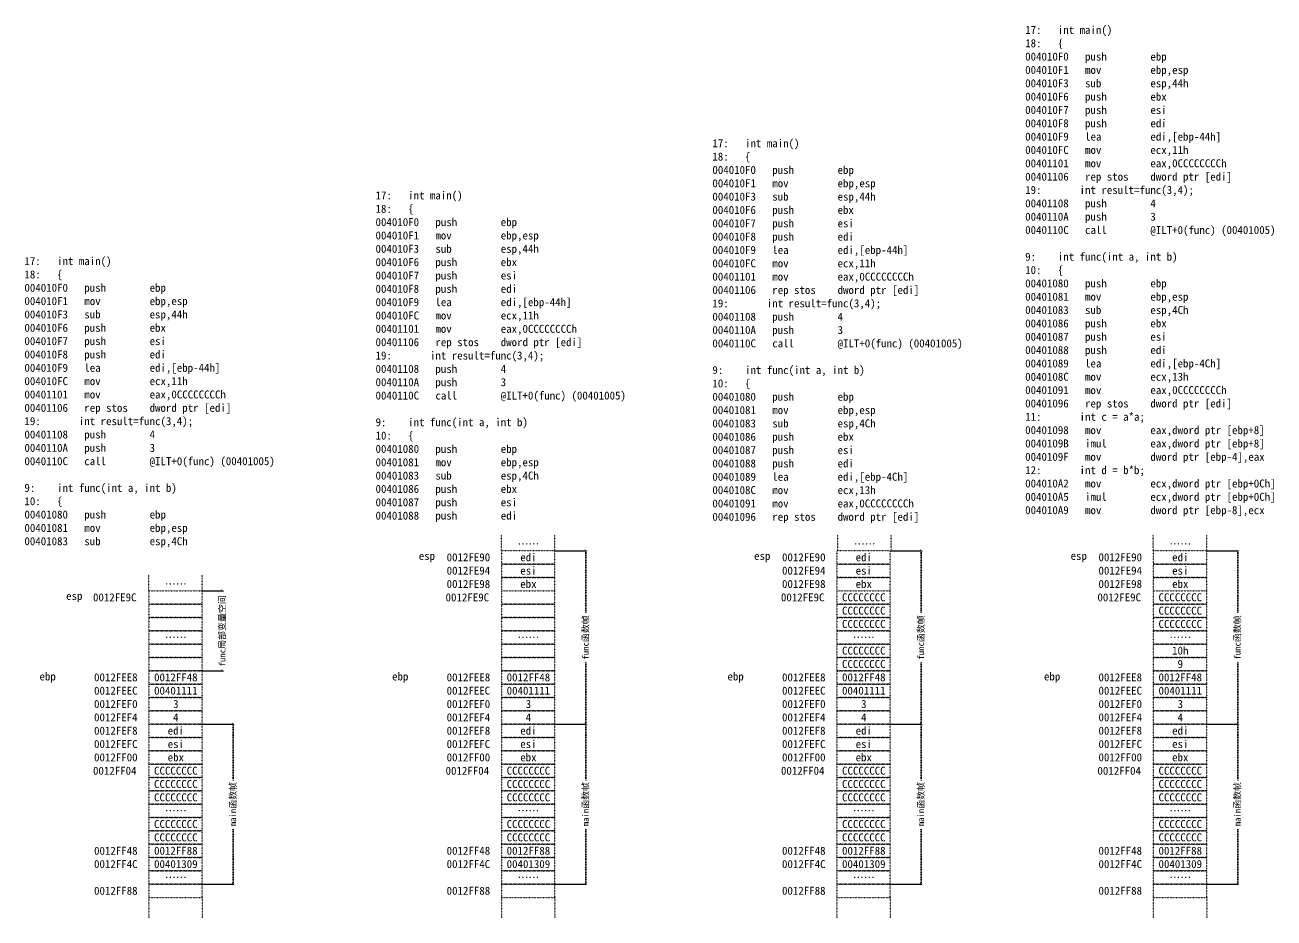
# Model space of a CAD drawing. Header units: millimetres. Extents: x 5369 to 27532, y 1174 to 4752.
# Drawn here: x 10844 to 13185, y 1390 to 3064 of the extents above; entities that cross this region are included whole.
import ezdxf

# ---------------------------------------------------------------- set-up
doc = ezdxf.new("R2010")
doc.units = ezdxf.units.MM
doc.linetypes.add('ACAD_ISO07W100', pattern=[3, 0, -3])
doc.linetypes.add('DOT', pattern=[0.25, 0, -0.25])
doc.styles.get("Standard").update_dxf_attribs({"font": ''})
doc.styles.add('w', font='', dxfattribs={"height": 15})
doc.styles.get('Standard').set_extended_font_data('SimSun')
doc.styles.get('w').set_extended_font_data('SimSun')
doc.dimstyles.new('w', dxfattribs={"dimscale": 3, "dimtxt": 4, "dimasz": 1.5, "dimexe": 1.25, "dimexo": 0.625, "dimtad": 0, "dimtxsty": 'Standard', "dimblk": 'ARCHTICK', "dimcen": 2.5, "dimclrd": 5, "dimclre": 5, "dimclrt": 5, "dimadec": 1, "dimazin": 0, "dimtfac": 1, "dimtmove": 0, "dimatfit": 3, "dimfxl": 1, "dimarcsym": 0})

# ---------------------------------------------------------------- blocks, each defined once
blk = doc.blocks.new('b')
at = {"linetype": 'DOT'}
blk.add_lwpolyline([(-100, 0), (0, 0), (0, 25), (-100, 25)], close=True, dxfattribs=at)
blk = doc.blocks.new('_ArchTick')
at = {"color": 0, "linetype": 'ByBlock', "const_width": 0.15}
blk.add_lwpolyline([(-0.5, -0.5), (0.5, 0.5)], dxfattribs=at)
blk = doc.blocks.new('*D16')
at = {"color": 5, "linetype": 'ACAD_ISO07W100', "lineweight": -2}
for p, q in [((11838.9, 2078.9), (11899.1, 2078.9)), ((11895.3, 2078.9), (11895.3, 1960.1)), ((11895.3, 1753.9), (11895.3, 1872.8)), ((11838.9, 1753.9), (11899.1, 1753.9))]:
    blk.add_line(p, q, dxfattribs=at)
at = {"layer": 'Defpoints', "color": 0, "linetype": 'DOT'}
for p in [(11837.1, 2078.9), (11837.1, 1753.9), (11895.3, 1753.9)]:
    blk.add_point(p, dxfattribs=at)
at = {"color": 5, "linetype": 'DOT', "lineweight": -2, "xscale": 4.5, "yscale": 4.5, "zscale": 4.5}
for p, rotation in [((11895.3, 2078.9), 90), ((11895.3, 1753.9), 270)]:
    blk.add_blockref('_ArchTick', p, dxfattribs=dict(at, rotation=rotation))
at = {"color": 5, "linetype": 'DOT', "insert": (11895.3, 1916.4), "char_height": 12, "attachment_point": 5, "rotation": 90}
blk.add_mtext('func函数帧', dxfattribs=at)
blk = doc.blocks.new('*D17')
at = {"color": 5, "linetype": 'ACAD_ISO07W100', "lineweight": -2}
for p, q in [((11177.9, 2003.9), (11217.9, 2003.9)), ((11214.2, 2003.9), (11214.2, 1997.8)), ((11177.9, 1853.9), (11217.9, 1853.9)), ((11214.2, 1853.9), (11214.2, 1860.1))]:
    blk.add_line(p, q, dxfattribs=at)
at = {"layer": 'Defpoints', "color": 0, "linetype": 'DOT'}
for p in [(11176, 2003.9), (11176, 1853.9), (11214.2, 1853.9)]:
    blk.add_point(p, dxfattribs=at)
at = {"color": 5, "linetype": 'DOT', "lineweight": -2, "xscale": 4.5, "yscale": 4.5, "zscale": 4.5}
for p, rotation in [((11214.2, 2003.9), 90), ((11214.2, 1853.9), 270)]:
    blk.add_blockref('_ArchTick', p, dxfattribs=dict(at, rotation=rotation))
at = {"color": 5, "linetype": 'DOT', "insert": (11214.2, 1928.9), "char_height": 12, "attachment_point": 5, "rotation": 90}
blk.add_mtext('func局部变量空间', dxfattribs=at)
blk = doc.blocks.new('*D26')
at = {"color": 5, "linetype": 'ACAD_ISO07W100', "lineweight": -2}
for p, q in [((11176, 1753.9), (11238, 1753.9)), ((11234.3, 1753.9), (11234.3, 1648)), ((11234.3, 1453.9), (11234.3, 1559.9)), ((11176, 1453.9), (11238, 1453.9))]:
    blk.add_line(p, q, dxfattribs=at)
at = {"layer": 'Defpoints', "color": 0, "linetype": 'DOT'}
for p in [(11174.2, 1753.9), (11174.2, 1453.9), (11234.3, 1453.9)]:
    blk.add_point(p, dxfattribs=at)
at = {"color": 5, "linetype": 'DOT', "lineweight": -2, "xscale": 4.5, "yscale": 4.5, "zscale": 4.5}
for p, rotation in [((11234.3, 1753.9), 90), ((11234.3, 1453.9), 270)]:
    blk.add_blockref('_ArchTick', p, dxfattribs=dict(at, rotation=rotation))
at = {"color": 5, "linetype": 'DOT', "insert": (11234.3, 1603.9), "char_height": 12, "attachment_point": 5, "rotation": 90}
blk.add_mtext('main函数帧', dxfattribs=at)
blk = doc.blocks.new('*D27')
at = {"color": 5, "linetype": 'ACAD_ISO07W100', "lineweight": -2}
for p, q in [((11837.1, 1753.9), (11899.1, 1753.9)), ((11895.3, 1753.9), (11895.3, 1648)), ((11895.3, 1453.9), (11895.3, 1559.9)), ((11837.1, 1453.9), (11899.1, 1453.9))]:
    blk.add_line(p, q, dxfattribs=at)
at = {"layer": 'Defpoints', "color": 0, "linetype": 'DOT'}
for p in [(11835.2, 1753.9), (11835.2, 1453.9), (11895.3, 1453.9)]:
    blk.add_point(p, dxfattribs=at)
at = {"color": 5, "linetype": 'DOT', "lineweight": -2, "xscale": 4.5, "yscale": 4.5, "zscale": 4.5}
for p, rotation in [((11895.3, 1753.9), 90), ((11895.3, 1453.9), 270)]:
    blk.add_blockref('_ArchTick', p, dxfattribs=dict(at, rotation=rotation))
at = {"color": 5, "linetype": 'DOT', "insert": (11895.3, 1603.9), "char_height": 12, "attachment_point": 5, "rotation": 90}
blk.add_mtext('main函数帧', dxfattribs=at)
blk = doc.blocks.new('*D29')
at = {"color": 5, "linetype": 'ACAD_ISO07W100', "lineweight": -2}
for p, q in [((12467.7, 2078.9), (12527.8, 2078.9)), ((12524.1, 2078.9), (12524.1, 1960.1)), ((12524.1, 1753.9), (12524.1, 1872.8)), ((12467.7, 1753.9), (12527.8, 1753.9))]:
    blk.add_line(p, q, dxfattribs=at)
at = {"layer": 'Defpoints', "color": 0, "linetype": 'DOT'}
for p in [(12465.8, 2078.9), (12465.8, 1753.9), (12524.1, 1753.9)]:
    blk.add_point(p, dxfattribs=at)
at = {"color": 5, "linetype": 'DOT', "lineweight": -2, "xscale": 4.5, "yscale": 4.5, "zscale": 4.5}
for p, rotation in [((12524.1, 2078.9), 90), ((12524.1, 1753.9), 270)]:
    blk.add_blockref('_ArchTick', p, dxfattribs=dict(at, rotation=rotation))
at = {"color": 5, "linetype": 'DOT', "insert": (12524.1, 1916.4), "char_height": 12, "attachment_point": 5, "rotation": 90}
blk.add_mtext('func函数帧', dxfattribs=at)
blk = doc.blocks.new('*D28')
at = {"color": 5, "linetype": 'ACAD_ISO07W100', "lineweight": -2}
for p, q in [((12465.8, 1753.9), (12527.8, 1753.9)), ((12524.1, 1753.9), (12524.1, 1648)), ((12524.1, 1453.9), (12524.1, 1559.9)), ((12465.8, 1453.9), (12527.8, 1453.9))]:
    blk.add_line(p, q, dxfattribs=at)
at = {"layer": 'Defpoints', "color": 0, "linetype": 'DOT'}
for p in [(12463.9, 1753.9), (12463.9, 1453.9), (12524.1, 1453.9)]:
    blk.add_point(p, dxfattribs=at)
at = {"color": 5, "linetype": 'DOT', "lineweight": -2, "xscale": 4.5, "yscale": 4.5, "zscale": 4.5}
for p, rotation in [((12524.1, 1753.9), 90), ((12524.1, 1453.9), 270)]:
    blk.add_blockref('_ArchTick', p, dxfattribs=dict(at, rotation=rotation))
at = {"color": 5, "linetype": 'DOT', "insert": (12524.1, 1603.9), "char_height": 12, "attachment_point": 5, "rotation": 90}
blk.add_mtext('main函数帧', dxfattribs=at)
blk = doc.blocks.new('*D31')
at = {"color": 5, "linetype": 'ACAD_ISO07W100', "lineweight": -2}
for p, q in [((13061, 2078.9), (13121.2, 2078.9)), ((13117.4, 2078.9), (13117.4, 1960.1)), ((13117.4, 1753.9), (13117.4, 1872.8)), ((13061, 1753.9), (13121.2, 1753.9))]:
    blk.add_line(p, q, dxfattribs=at)
at = {"layer": 'Defpoints', "color": 0, "linetype": 'DOT'}
for p in [(13059.2, 2078.9), (13059.2, 1753.9), (13117.4, 1753.9)]:
    blk.add_point(p, dxfattribs=at)
at = {"color": 5, "linetype": 'DOT', "lineweight": -2, "xscale": 4.5, "yscale": 4.5, "zscale": 4.5}
for p, rotation in [((13117.4, 2078.9), 90), ((13117.4, 1753.9), 270)]:
    blk.add_blockref('_ArchTick', p, dxfattribs=dict(at, rotation=rotation))
at = {"color": 5, "linetype": 'DOT', "insert": (13117.4, 1916.4), "char_height": 12, "attachment_point": 5, "rotation": 90}
blk.add_mtext('func函数帧', dxfattribs=at)
blk = doc.blocks.new('*D30')
at = {"color": 5, "linetype": 'ACAD_ISO07W100', "lineweight": -2}
for p, q in [((13059.2, 1753.9), (13121.2, 1753.9)), ((13117.4, 1753.9), (13117.4, 1648)), ((13117.4, 1453.9), (13117.4, 1559.9)), ((13059.2, 1453.9), (13121.2, 1453.9))]:
    blk.add_line(p, q, dxfattribs=at)
at = {"layer": 'Defpoints', "color": 0, "linetype": 'DOT'}
for p in [(13057.3, 1753.9), (13057.3, 1453.9), (13117.4, 1453.9)]:
    blk.add_point(p, dxfattribs=at)
at = {"color": 5, "linetype": 'DOT', "lineweight": -2, "xscale": 4.5, "yscale": 4.5, "zscale": 4.5}
for p, rotation in [((13117.4, 1753.9), 90), ((13117.4, 1453.9), 270)]:
    blk.add_blockref('_ArchTick', p, dxfattribs=dict(at, rotation=rotation))
at = {"color": 5, "linetype": 'DOT', "insert": (13117.4, 1603.9), "char_height": 12, "attachment_point": 5, "rotation": 90}
blk.add_mtext('main函数帧', dxfattribs=at)

msp = doc.modelspace()

# ---------------------------------------------------------------- linework, layer by layer
at = {"linetype": 'DOT'}
for p, q in [((11737.074, 2078.934), (11737.074, 2108.934)), ((11837.074, 2078.934), (11837.074, 2108.934)), ((12367.688, 2078.934), (12367.688, 2108.934)), ((12467.688, 2078.934), (12467.688, 2108.934)), ((12959.157, 2078.934), (12959.157, 2108.934)), ((13059.157, 2078.934), (13059.157, 2108.934)), ((11076.042, 2003.934), (11076.042, 2033.934)), ((11176.042, 2003.934), (11176.042, 2033.934)), ((11076.042, 2003.934), (11076.042, 1978.934)), ((11076.042, 2003.934), (11176.042, 2003.934)), ((11176.042, 1978.934), (11176.042, 2003.934)), ((11737.074, 2003.934), (11737.074, 1978.934)), ((11737.074, 2003.934), (11837.074, 2003.934)), ((11837.074, 1978.934), (11837.074, 2003.934)), ((12365.813, 2003.934), (12365.813, 1978.934)), ((12365.813, 2003.934), (12465.813, 2003.934)), ((12465.813, 1978.934), (12465.813, 2003.934)), ((12959.157, 2003.934), (12959.157, 1978.934)), ((12959.157, 2003.934), (13059.157, 2003.934)), ((13059.157, 1978.934), (13059.157, 2003.934)), ((11076.042, 1978.934), (11176.042, 1978.934)), ((11737.074, 1978.934), (11837.074, 1978.934)), ((12365.813, 1978.934), (12465.813, 1978.934)), ((12959.157, 1978.934), (13059.157, 1978.934)), ((11176.042, 1678.934), (11076.042, 1678.934)), ((11076.042, 1678.934), (11076.042, 1653.934)), ((11176.042, 1653.934), (11176.042, 1678.934)), ((11837.074, 1678.934), (11737.074, 1678.934)), ((11737.074, 1678.934), (11737.074, 1653.934)), ((11837.074, 1653.934), (11837.074, 1678.934)), ((12465.813, 1678.934), (12365.813, 1678.934)), ((12365.813, 1678.934), (12365.813, 1653.934)), ((12465.813, 1653.934), (12465.813, 1678.934)), ((13059.157, 1678.934), (12959.157, 1678.934)), ((12959.157, 1678.934), (12959.157, 1653.934)), ((13059.157, 1653.934), (13059.157, 1678.934)), ((11076.042, 1653.934), (11176.042, 1653.934)), ((11737.074, 1653.934), (11837.074, 1653.934)), ((12365.813, 1653.934), (12465.813, 1653.934)), ((12959.157, 1653.934), (13059.157, 1653.934)), ((11076.042, 1428.934), (11076.042, 1390.413)), ((11176.042, 1428.934), (11176.042, 1390.413)), ((11737.074, 1428.934), (11737.074, 1390.413)), ((11837.074, 1428.934), (11837.074, 1390.413)), ((12365.813, 1428.934), (12365.813, 1390.413)), ((12465.813, 1428.934), (12465.813, 1390.413)), ((12959.157, 1428.934), (12959.157, 1390.413)), ((13059.157, 1428.934), (13059.157, 1390.413))]:
    msp.add_line(p, q, dxfattribs=at)
for points in [[(11737.074, 2053.934), (11837.074, 2053.934), (11837.074, 2078.934), (11737.074, 2078.934)], [(12365.813, 2053.934), (12465.813, 2053.934), (12465.813, 2078.934), (12365.813, 2078.934)], [(12959.157, 2053.934), (13059.157, 2053.934), (13059.157, 2078.934), (12959.157, 2078.934)], [(11737.074, 2028.934), (11837.074, 2028.934), (11837.074, 2053.934), (11737.074, 2053.934)], [(12365.813, 2028.934), (12465.813, 2028.934), (12465.813, 2053.934), (12365.813, 2053.934)], [(12959.157, 2028.934), (13059.157, 2028.934), (13059.157, 2053.934), (12959.157, 2053.934)], [(11737.074, 2003.934), (11837.074, 2003.934), (11837.074, 2028.934), (11737.074, 2028.934)], [(12365.813, 2003.934), (12465.813, 2003.934), (12465.813, 2028.934), (12365.813, 2028.934)], [(12959.157, 2003.934), (13059.157, 2003.934), (13059.157, 2028.934), (12959.157, 2028.934)], [(11076.042, 1828.934), (11176.042, 1828.934), (11176.042, 1853.934), (11076.042, 1853.934)], [(11737.074, 1828.934), (11837.074, 1828.934), (11837.074, 1853.934), (11737.074, 1853.934)], [(12365.813, 1828.934), (12465.813, 1828.934), (12465.813, 1853.934), (12365.813, 1853.934)], [(12959.157, 1828.934), (13059.157, 1828.934), (13059.157, 1853.934), (12959.157, 1853.934)], [(11076.042, 1803.934), (11176.042, 1803.934), (11176.042, 1828.934), (11076.042, 1828.934)], [(11737.074, 1803.934), (11837.074, 1803.934), (11837.074, 1828.934), (11737.074, 1828.934)], [(12365.813, 1803.934), (12465.813, 1803.934), (12465.813, 1828.934), (12365.813, 1828.934)], [(12959.157, 1803.934), (13059.157, 1803.934), (13059.157, 1828.934), (12959.157, 1828.934)], [(11076.042, 1778.934), (11176.042, 1778.934), (11176.042, 1803.934), (11076.042, 1803.934)], [(11737.074, 1778.934), (11837.074, 1778.934), (11837.074, 1803.934), (11737.074, 1803.934)], [(12365.813, 1778.934), (12465.813, 1778.934), (12465.813, 1803.934), (12365.813, 1803.934)], [(12959.157, 1778.934), (13059.157, 1778.934), (13059.157, 1803.934), (12959.157, 1803.934)], [(11076.042, 1753.934), (11176.042, 1753.934), (11176.042, 1778.934), (11076.042, 1778.934)], [(11737.074, 1753.934), (11837.074, 1753.934), (11837.074, 1778.934), (11737.074, 1778.934)], [(12365.813, 1753.934), (12465.813, 1753.934), (12465.813, 1778.934), (12365.813, 1778.934)], [(12959.157, 1753.934), (13059.157, 1753.934), (13059.157, 1778.934), (12959.157, 1778.934)], [(11076.042, 1728.934), (11176.042, 1728.934), (11176.042, 1753.934), (11076.042, 1753.934)], [(11737.074, 1728.934), (11837.074, 1728.934), (11837.074, 1753.934), (11737.074, 1753.934)], [(12365.813, 1728.934), (12465.813, 1728.934), (12465.813, 1753.934), (12365.813, 1753.934)], [(12959.157, 1728.934), (13059.157, 1728.934), (13059.157, 1753.934), (12959.157, 1753.934)], [(11076.042, 1703.934), (11176.042, 1703.934), (11176.042, 1728.934), (11076.042, 1728.934)], [(11737.074, 1703.934), (11837.074, 1703.934), (11837.074, 1728.934), (11737.074, 1728.934)], [(12365.813, 1703.934), (12465.813, 1703.934), (12465.813, 1728.934), (12365.813, 1728.934)], [(12959.157, 1703.934), (13059.157, 1703.934), (13059.157, 1728.934), (12959.157, 1728.934)], [(11076.042, 1678.934), (11176.042, 1678.934), (11176.042, 1703.934), (11076.042, 1703.934)], [(11737.074, 1678.934), (11837.074, 1678.934), (11837.074, 1703.934), (11737.074, 1703.934)], [(12365.813, 1678.934), (12465.813, 1678.934), (12465.813, 1703.934), (12365.813, 1703.934)], [(12959.157, 1678.934), (13059.157, 1678.934), (13059.157, 1703.934), (12959.157, 1703.934)], [(11076.042, 1503.934), (11176.042, 1503.934), (11176.042, 1528.934), (11076.042, 1528.934)], [(11737.074, 1503.934), (11837.074, 1503.934), (11837.074, 1528.934), (11737.074, 1528.934)], [(12365.813, 1503.934), (12465.813, 1503.934), (12465.813, 1528.934), (12365.813, 1528.934)], [(12959.157, 1503.934), (13059.157, 1503.934), (13059.157, 1528.934), (12959.157, 1528.934)], [(11076.042, 1453.934), (11176.042, 1453.934), (11176.042, 1478.934), (11076.042, 1478.934)], [(11737.074, 1453.934), (11837.074, 1453.934), (11837.074, 1478.934), (11737.074, 1478.934)], [(12365.813, 1453.934), (12465.813, 1453.934), (12465.813, 1478.934), (12365.813, 1478.934)], [(12959.157, 1453.934), (13059.157, 1453.934), (13059.157, 1478.934), (12959.157, 1478.934)], [(11076.042, 1428.934), (11176.042, 1428.934), (11176.042, 1453.934), (11076.042, 1453.934)], [(11737.074, 1428.934), (11837.074, 1428.934), (11837.074, 1453.934), (11737.074, 1453.934)], [(12365.813, 1428.934), (12465.813, 1428.934), (12465.813, 1453.934), (12365.813, 1453.934)], [(12959.157, 1428.934), (13059.157, 1428.934), (13059.157, 1453.934), (12959.157, 1453.934)]]:
    msp.add_lwpolyline(points, close=True, dxfattribs=at)

# ---------------------------------------------------------------- block references
for p in [(11176.042, 1953.934), (11837.074, 1953.934), (12465.813, 1953.934), (13059.157, 1953.934), (11176.042, 1928.934), (11837.074, 1928.934), (12465.813, 1928.934), (13059.157, 1928.934), (11176.042, 1903.934), (11837.074, 1903.934), (12465.813, 1903.934), (13059.157, 1903.934), (11176.042, 1878.934), (11837.074, 1878.934), (12465.813, 1878.934), (13059.157, 1878.934), (11176.042, 1853.934), (11837.074, 1853.934), (12465.813, 1853.934), (13059.157, 1853.934), (11176.042, 1628.934), (11837.074, 1628.934), (12465.813, 1628.934), (13059.157, 1628.934), (11176.042, 1603.934), (11837.074, 1603.934), (12465.813, 1603.934), (13059.157, 1603.934), (11176.042, 1578.934), (11837.074, 1578.934), (12465.813, 1578.934), (13059.157, 1578.934), (11176.042, 1553.934), (11837.074, 1553.934), (12465.813, 1553.934), (13059.157, 1553.934), (11176.042, 1528.934), (11837.074, 1528.934), (12465.813, 1528.934), (13059.157, 1528.934), (11176.042, 1478.934), (11837.074, 1478.934), (12465.813, 1478.934), (13059.157, 1478.934)]:
    msp.add_blockref('b', p, dxfattribs=at)

# ---------------------------------------------------------------- texts
at = {"linetype": 'DOT', "style": 'w'}
for s, p in [('0012FE9C', (10971.259, 1983.934)), ('0012FE9C', (11632.29, 1983.934)), ('0012FE9C', (12261.029, 1983.934)), ('0012FE9C', (12854.373, 1983.934)), ('0012FF04', (10971.259, 1658.934)), ('0012FF04', (11632.29, 1658.934)), ('0012FF04', (12261.029, 1658.934)), ('0012FF04', (12854.373, 1658.934))]:
    msp.add_text(s, height=15, dxfattribs=at).set_placement(p)
at = {"linetype": 'DOT', "char_height": 15, "style": 'w'}
for s, insert, width, attachment_point in [('17:   int main()\\P18:   \\{\\P004010F0   push        ebp\\P004010F1   mov         ebp,esp\\P004010F3   sub         esp,44h\\P004010F6   push        ebx\\P004010F7   push        esi\\P004010F8   push        edi\\P004010F9   lea         edi,[ebp-44h]\\P004010FC   mov         ecx,11h\\P00401101   mov         eax,0CCCCCCCCh\\P00401106   rep stos    dword ptr [edi]\\P19:       int result=func(3,4);\\P00401108   push        4\\P0040110A   push        3\\P0040110C   call        @ILT+0(func) (00401005)\\P\\P9:    int func(int a, int b)\\P10:   \\{\\P00401080   push        ebp\\P00401081   mov         ebp,esp\\P00401083   sub         esp,4Ch\\P00401086   push        ebx\\P00401087   push        esi\\P00401088   push        edi\\P00401089   lea         edi,[ebp-4Ch]\\P0040108C   mov         ecx,13h\\P00401091   mov         eax,0CCCCCCCCh\\P00401096   rep stos    dword ptr [edi]\\P11:       int c = a*a;\\P00401098   mov         eax,dword ptr [ebp+8]\\P0040109B   imul        eax,dword ptr [ebp+8]\\P0040109F   mov         dword ptr [ebp-4],eax\\P12:       int d = b*b;\\P004010A2   mov         ecx,dword ptr [ebp+0Ch]\\P004010A5   imul        ecx,dword ptr [ebp+0Ch]\\P004010A9   mov         dword ptr [ebp-8],ecx', (12718.913, 3062.535), 530.27265, 1), ('17:   int main()\\P18:   \\{\\P004010F0   push        ebp\\P004010F1   mov         ebp,esp\\P004010F3   sub         esp,44h\\P004010F6   push        ebx\\P004010F7   push        esi\\P004010F8   push        edi\\P004010F9   lea         edi,[ebp-44h]\\P004010FC   mov         ecx,11h\\P00401101   mov         eax,0CCCCCCCCh\\P00401106   rep stos    dword ptr [edi]\\P19:       int result=func(3,4);\\P00401108   push        4\\P0040110A   push        3\\P0040110C   call        @ILT+0(func) (00401005)\\P\\P9:    int func(int a, int b)\\P10:   \\{\\P00401080   push        ebp\\P00401081   mov         ebp,esp\\P00401083   sub         esp,4Ch\\P00401086   push        ebx\\P00401087   push        esi\\P00401088   push        edi\\P00401089   lea         edi,[ebp-4Ch]\\P0040108C   mov         ecx,13h\\P00401091   mov         eax,0CCCCCCCCh\\P00401096   rep stos    dword ptr [edi]', (12132.488, 2850.092), 530.27265, 1), ('17:   int main()\\P18:   \\{\\P004010F0   push        ebp\\P004010F1   mov         ebp,esp\\P004010F3   sub         esp,44h\\P004010F6   push        ebx\\P004010F7   push        esi\\P004010F8   push        edi\\P004010F9   lea         edi,[ebp-44h]\\P004010FC   mov         ecx,11h\\P00401101   mov         eax,0CCCCCCCCh\\P00401106   rep stos    dword ptr [edi]\\P19:       int result=func(3,4);\\P00401108   push        4\\P0040110A   push        3\\P0040110C   call        @ILT+0(func) (00401005)\\P\\P9:    int func(int a, int b)\\P10:   \\{\\P00401080   push        ebp\\P00401081   mov         ebp,esp\\P00401083   sub         esp,4Ch\\P00401086   push        ebx\\P00401087   push        esi\\P00401088   push        edi', (11500.982, 2752.295), 530.27265, 1), ('17:   int main()\\P18:   \\{\\P004010F0   push        ebp\\P004010F1   mov         ebp,esp\\P004010F3   sub         esp,44h\\P004010F6   push        ebx\\P004010F7   push        esi\\P004010F8   push        edi\\P004010F9   lea         edi,[ebp-44h]\\P004010FC   mov         ecx,11h\\P00401101   mov         eax,0CCCCCCCCh\\P00401106   rep stos    dword ptr [edi]\\P19:       int result=func(3,4);\\P00401108   push        4\\P0040110A   push        3\\P0040110C   call        @ILT+0(func) (00401005)\\P\\P9:    int func(int a, int b)\\P10:   \\{\\P00401080   push        ebp\\P00401081   mov         ebp,esp\\P00401083   sub         esp,4Ch', (10842.718, 2629.265), 530.27265, 1), ('{\\C5;……}', (11787.596, 2091.434), 101.04447, 5), ('{\\C5;……}', (12418.21, 2091.434), 101.04447, 5), ('{\\C5;……}', (13009.679, 2091.434), 101.04447, 5), ('{\\C1;esp}', (11597.26, 2067.031), 101.04447, 5), ('0012FE90', (11675.082, 2066.434), 101.04447, 5), ('{\\C5;edi}', (11787.596, 2066.434), 101.04447, 5), ('{\\C1;esp}', (12225.998, 2067.031), 101.04447, 5), ('0012FE90', (12303.821, 2066.434), 101.04447, 5), ('{\\C5;edi}', (12416.335, 2066.434), 101.04447, 5), ('{\\C1;esp}', (12819.342, 2067.031), 101.04447, 5), ('0012FE90', (12897.165, 2066.434), 101.04447, 5), ('{\\C5;edi}', (13009.679, 2066.434), 101.04447, 5), ('0012FE94', (11675.082, 2041.434), 101.04447, 5), ('{\\C5;esi}', (11787.596, 2041.434), 101.04447, 5), ('0012FE94', (12303.821, 2041.434), 101.04447, 5), ('{\\C5;esi}', (12416.335, 2041.434), 101.04447, 5), ('0012FE94', (12897.165, 2041.434), 101.04447, 5), ('{\\C5;esi}', (13009.679, 2041.434), 101.04447, 5), ('{\\C5;……}', (11126.564, 2016.434), 101.04447, 5), ('0012FE98', (11675.082, 2016.434), 101.04447, 5), ('{\\C5;ebx}', (11787.596, 2016.434), 101.04447, 5), ('0012FE98', (12303.821, 2016.434), 101.04447, 5), ('{\\C5;ebx}', (12416.335, 2016.434), 101.04447, 5), ('0012FE98', (12897.165, 2016.434), 101.04447, 5), ('{\\C5;ebx}', (13009.679, 2016.434), 101.04447, 5), ('{\\C1;esp}', (10936.228, 1992.092), 101.04447, 5), ('{\\C5;CCCCCCCC}', (12416.335, 1991.434), 101.04447, 5), ('{\\C5;CCCCCCCC}', (13009.679, 1991.434), 101.04447, 5), ('{\\C5;CCCCCCCC}', (12416.335, 1966.434), 101.04447, 5), ('{\\C5;CCCCCCCC}', (13009.679, 1966.434), 101.04447, 5), ('{\\C5;CCCCCCCC}', (12416.335, 1941.434), 101.04447, 5), ('{\\C5;CCCCCCCC}', (13009.679, 1941.434), 101.04447, 5), ('{\\C5;……}', (11126.564, 1916.434), 101.04447, 5), ('{\\C5;……}', (11787.596, 1916.434), 101.04447, 5), ('{\\C5;CCCCCCCC}', (12416.335, 1891.434), 101.04447, 5), ('{\\C5;……}', (12416.335, 1916.434), 101.04447, 5), ('{\\C5;……}', (13009.679, 1916.434), 101.04447, 5), ('{\\C5;10h}', (13009.679, 1891.434), 101.04447, 5), ('{\\C5;CCCCCCCC}', (12416.335, 1866.434), 101.04447, 5), ('{\\C5;9}', (13009.679, 1866.434), 101.04447, 5), ('{\\C1;ebp}', (10886.281, 1841.06), 101.04447, 5), ('{\\C1;ebp}', (11547.313, 1841.06), 101.04447, 5), ('{\\C1;ebp}', (12176.051, 1841.06), 101.04447, 5), ('{\\C1;ebp}', (12769.395, 1841.06), 101.04447, 5), ('0012FEE8', (11014.05, 1841.434), 101.04447, 5), ('{\\C5;0012FF48}', (11126.564, 1841.434), 101.04447, 5), ('0012FEE8', (11675.082, 1841.434), 101.04447, 5), ('{\\C5;0012FF48}', (11787.596, 1841.434), 101.04447, 5), ('0012FEE8', (12303.821, 1841.434), 101.04447, 5), ('{\\C5;0012FF48}', (12416.335, 1841.434), 101.04447, 5), ('0012FEE8', (12897.165, 1841.434), 101.04447, 5), ('{\\C5;0012FF48}', (13009.679, 1841.434), 101.04447, 5), ('0012FEEC', (11014.05, 1816.434), 101.04447, 5), ('{\\C5;00401111}', (11126.564, 1816.434), 101.04447, 5), ('0012FEEC', (11675.082, 1816.434), 101.04447, 5), ('{\\C5;00401111}', (11787.596, 1816.434), 101.04447, 5), ('0012FEEC', (12303.821, 1816.434), 101.04447, 5), ('{\\C5;00401111}', (12416.335, 1816.434), 101.04447, 5), ('0012FEEC', (12897.165, 1816.434), 101.04447, 5), ('{\\C5;00401111}', (13009.679, 1816.434), 101.04447, 5), ('0012FEF0', (11014.05, 1791.434), 101.04447, 5), ('{\\C5;3}', (11126.564, 1791.434), 101.04447, 5), ('0012FEF0', (11675.082, 1791.434), 101.04447, 5), ('{\\C5;3}', (11787.596, 1791.434), 101.04447, 5), ('0012FEF0', (12303.821, 1791.434), 101.04447, 5), ('{\\C5;3}', (12416.335, 1791.434), 101.04447, 5), ('0012FEF0', (12897.165, 1791.434), 101.04447, 5), ('{\\C5;3}', (13009.679, 1791.434), 101.04447, 5), ('0012FEF4', (11014.05, 1766.434), 101.04447, 5), ('{\\C5;4}', (11126.564, 1766.434), 101.04447, 5), ('0012FEF4', (11675.082, 1766.434), 101.04447, 5), ('{\\C5;4}', (11787.596, 1766.434), 101.04447, 5), ('0012FEF4', (12303.821, 1766.434), 101.04447, 5), ('{\\C5;4}', (12416.335, 1766.434), 101.04447, 5), ('0012FEF4', (12897.165, 1766.434), 101.04447, 5), ('{\\C5;4}', (13009.679, 1766.434), 101.04447, 5), ('0012FEF8', (11014.05, 1741.434), 101.04447, 5), ('{\\C5;edi}', (11126.564, 1741.434), 101.04447, 5), ('0012FEF8', (11675.082, 1741.434), 101.04447, 5), ('{\\C5;edi}', (11787.596, 1741.434), 101.04447, 5), ('0012FEF8', (12303.821, 1741.434), 101.04447, 5), ('{\\C5;edi}', (12416.335, 1741.434), 101.04447, 5), ('0012FEF8', (12897.165, 1741.434), 101.04447, 5), ('{\\C5;edi}', (13009.679, 1741.434), 101.04447, 5), ('0012FEFC', (11014.05, 1716.434), 101.04447, 5), ('{\\C5;esi}', (11126.564, 1716.434), 101.04447, 5), ('0012FEFC', (11675.082, 1716.434), 101.04447, 5), ('{\\C5;esi}', (11787.596, 1716.434), 101.04447, 5), ('0012FEFC', (12303.821, 1716.434), 101.04447, 5), ('{\\C5;esi}', (12416.335, 1716.434), 101.04447, 5), ('0012FEFC', (12897.165, 1716.434), 101.04447, 5), ('{\\C5;esi}', (13009.679, 1716.434), 101.04447, 5), ('0012FF00', (11014.05, 1691.434), 101.04447, 5), ('{\\C5;ebx}', (11126.564, 1691.434), 101.04447, 5), ('0012FF00', (11675.082, 1691.434), 101.04447, 5), ('{\\C5;ebx}', (11787.596, 1691.434), 101.04447, 5), ('0012FF00', (12303.821, 1691.434), 101.04447, 5), ('{\\C5;ebx}', (12416.335, 1691.434), 101.04447, 5), ('0012FF00', (12897.165, 1691.434), 101.04447, 5), ('{\\C5;ebx}', (13009.679, 1691.434), 101.04447, 5), ('{\\C5;CCCCCCCC}', (11126.564, 1666.434), 101.04447, 5), ('{\\C5;CCCCCCCC}', (11787.596, 1666.434), 101.04447, 5), ('{\\C5;CCCCCCCC}', (12416.335, 1666.434), 101.04447, 5), ('{\\C5;CCCCCCCC}', (13009.679, 1666.434), 101.04447, 5), ('{\\C5;CCCCCCCC}', (11126.564, 1641.434), 101.04447, 5), ('{\\C5;CCCCCCCC}', (11787.596, 1641.434), 101.04447, 5), ('{\\C5;CCCCCCCC}', (12416.335, 1641.434), 101.04447, 5), ('{\\C5;CCCCCCCC}', (13009.679, 1641.434), 101.04447, 5), ('{\\C5;CCCCCCCC}', (11126.564, 1616.434), 101.04447, 5), ('{\\C5;CCCCCCCC}', (11787.596, 1616.434), 101.04447, 5), ('{\\C5;CCCCCCCC}', (12416.335, 1616.434), 101.04447, 5), ('{\\C5;CCCCCCCC}', (13009.679, 1616.434), 101.04447, 5), ('{\\C5;……}', (11126.564, 1591.434), 101.04447, 5), ('{\\C5;……}', (11787.596, 1591.434), 101.04447, 5), ('{\\C5;……}', (12416.335, 1591.434), 101.04447, 5), ('{\\C5;……}', (13009.679, 1591.434), 101.04447, 5), ('{\\C5;CCCCCCCC}', (11126.564, 1566.434), 101.04447, 5), ('{\\C5;CCCCCCCC}', (11787.596, 1566.434), 101.04447, 5), ('{\\C5;CCCCCCCC}', (12416.335, 1566.434), 101.04447, 5), ('{\\C5;CCCCCCCC}', (13009.679, 1566.434), 101.04447, 5), ('{\\C5;CCCCCCCC}', (11126.564, 1541.434), 101.04447, 5), ('{\\C5;CCCCCCCC}', (11787.596, 1541.434), 101.04447, 5), ('{\\C5;CCCCCCCC}', (12416.335, 1541.434), 101.04447, 5), ('{\\C5;CCCCCCCC}', (13009.679, 1541.434), 101.04447, 5), ('0012FF48', (11014.05, 1516.382), 101.04447, 5), ('{\\C5;0012FF88}', (11126.564, 1516.434), 101.04447, 5), ('0012FF48', (11675.082, 1516.382), 101.04447, 5), ('{\\C5;0012FF88}', (11787.596, 1516.434), 101.04447, 5), ('0012FF48', (12303.821, 1516.382), 101.04447, 5), ('{\\C5;0012FF88}', (12416.335, 1516.434), 101.04447, 5), ('0012FF48', (12897.165, 1516.382), 101.04447, 5), ('{\\C5;0012FF88}', (13009.679, 1516.434), 101.04447, 5), ('0012FF4C', (11014.05, 1491.434), 101.04447, 5), ('{\\C5;00401309}', (11126.564, 1491.434), 101.04447, 5), ('0012FF4C', (11675.082, 1491.434), 101.04447, 5), ('{\\C5;00401309}', (11787.596, 1491.434), 101.04447, 5), ('0012FF4C', (12303.821, 1491.434), 101.04447, 5), ('{\\C5;00401309}', (12416.335, 1491.434), 101.04447, 5), ('0012FF4C', (12897.165, 1491.434), 101.04447, 5), ('{\\C5;00401309}', (13009.679, 1491.434), 101.04447, 5), ('{\\C5;……}', (11126.564, 1466.434), 101.04447, 5), ('{\\C5;……}', (11787.596, 1466.434), 101.04447, 5), ('{\\C5;……}', (12416.335, 1466.434), 101.04447, 5), ('{\\C5;……}', (13009.679, 1466.434), 101.04447, 5), ('0012FF88', (11014.05, 1441.434), 101.04447, 5), ('0012FF88', (11675.082, 1441.434), 101.04447, 5), ('0012FF88', (12303.821, 1441.434), 101.04447, 5), ('0012FF88', (12897.165, 1441.434), 101.04447, 5)]:
    msp.add_mtext(s, dxfattribs=dict(at, insert=insert, width=width, attachment_point=attachment_point))

# ---------------------------------------------------------------- dimensions: what is measured, and where the dimension line sits
at = {"linetype": 'DOT'}
for base, p1, p2, text, picture, middle in [((11895.328, 1753.934), (11837.074, 2078.934), (11837.074, 1753.934), 'func函数帧', '*D16', (11895.328, 1916.434)), ((12524.066, 1753.934), (12465.813, 2078.934), (12465.813, 1753.934), 'func函数帧', '*D29', (12524.066, 1916.434)), ((13117.41, 1753.934), (13059.157, 2078.934), (13059.157, 1753.934), 'func函数帧', '*D31', (13117.41, 1916.434)), ((11214.187, 1853.934), (11176.042, 2003.934), (11176.042, 1853.934), 'func局部变量空间', '*D17', (11214.187, 1928.934)), ((11234.296, 1453.934), (11174.167, 1753.934), (11174.167, 1453.934), 'main函数帧', '*D26', (11234.296, 1603.934)), ((11895.328, 1453.934), (11835.199, 1753.934), (11835.199, 1453.934), 'main函数帧', '*D27', (11895.328, 1603.934)), ((12524.066, 1453.934), (12463.938, 1753.934), (12463.938, 1453.934), 'main函数帧', '*D28', (12524.066, 1603.934)), ((13117.41, 1453.934), (13057.282, 1753.934), (13057.282, 1453.934), 'main函数帧', '*D30', (13117.41, 1603.934))]:
    dim = msp.add_linear_dim(base=base, p1=p1, p2=p2, angle=90, text=text, dimstyle='w', dxfattribs=at)
    dim.commit()
    dim.dimension.update_dxf_attribs({"geometry": picture, "text_midpoint": middle})

doc.saveas('drawing.dxf')
